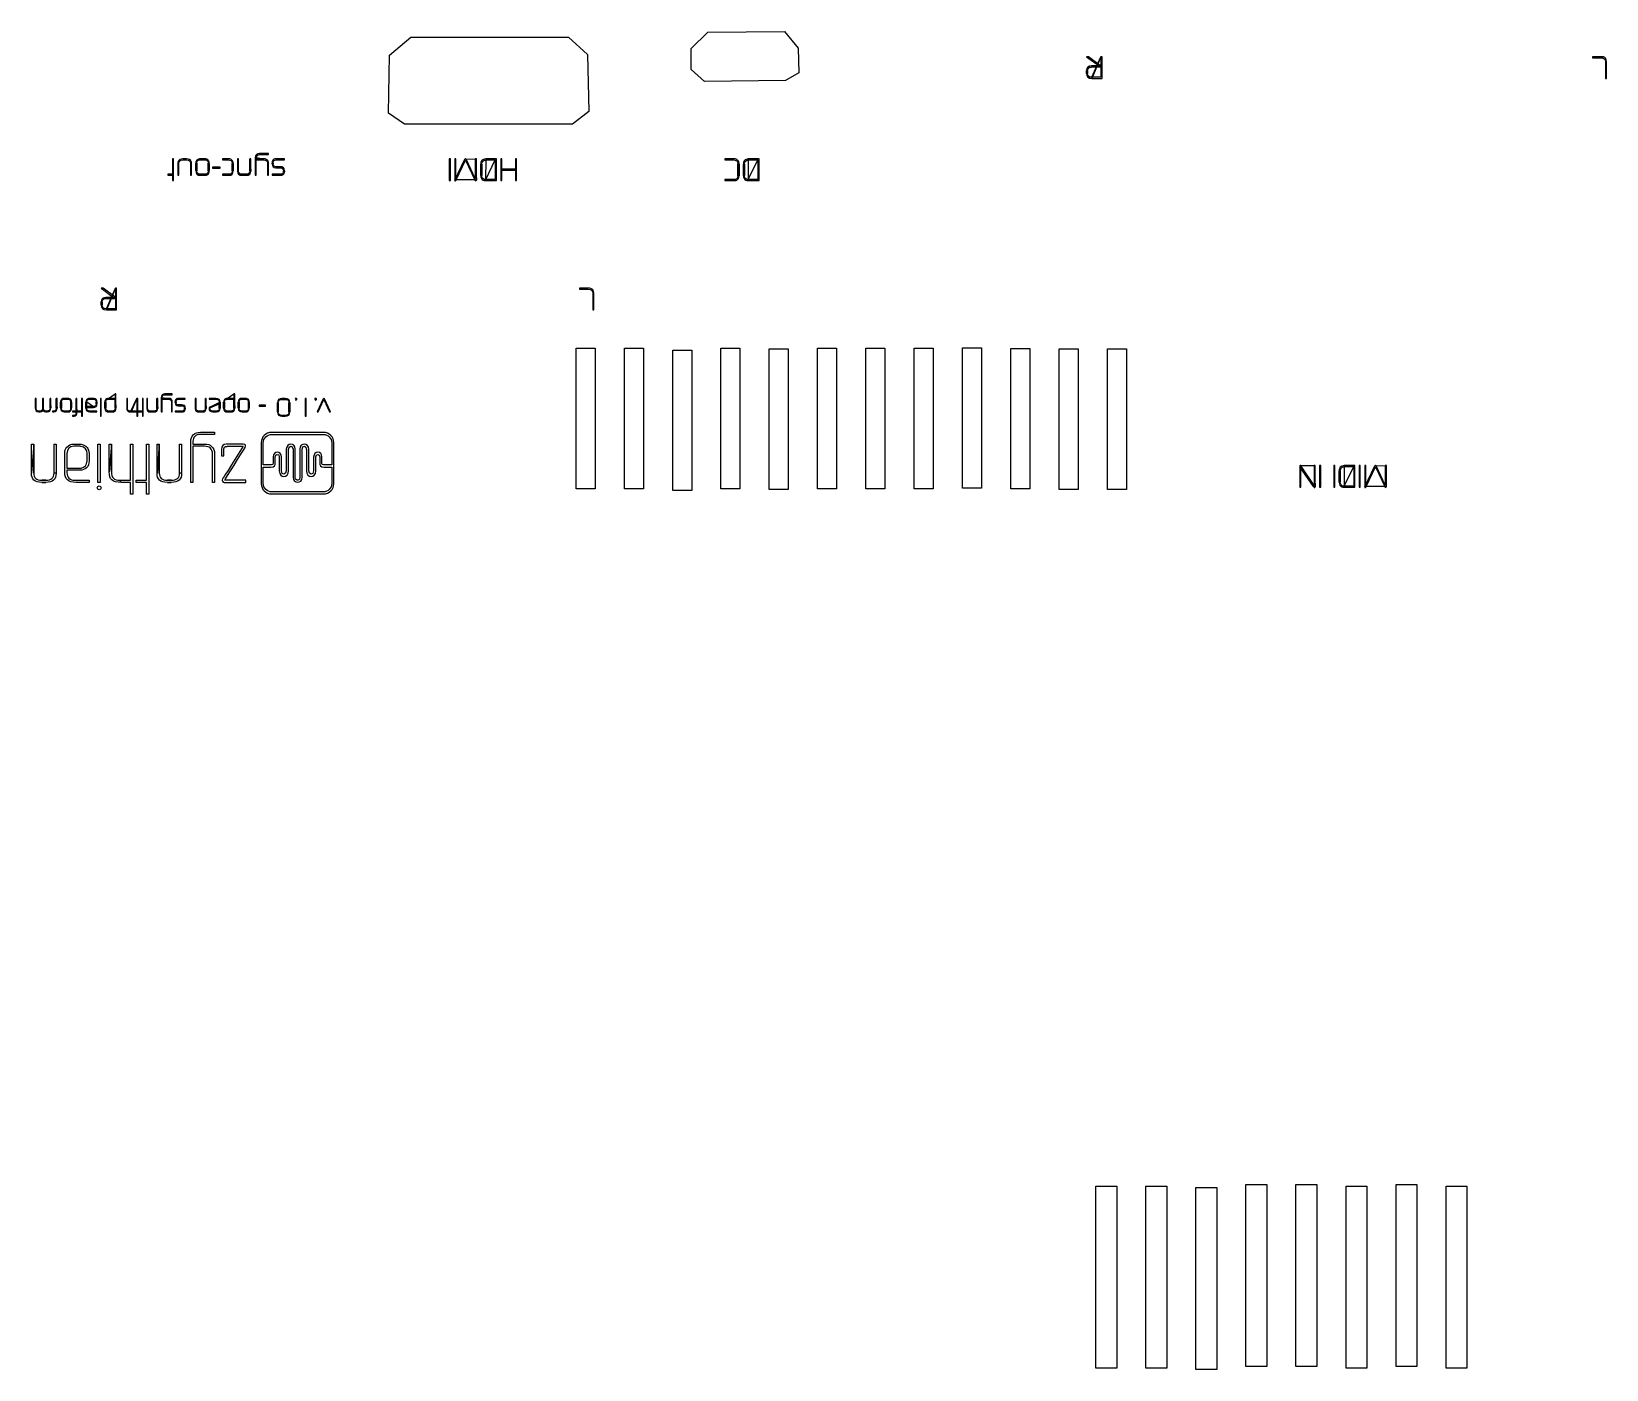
# Model space of a CAD drawing. Extents: x 52 to 1150, y 29 to 378.
# Drawn here: x 52.2 to 413.3, y 71 to 377.7 of the extents above; entities that cross this region are included whole.
import ezdxf

# ---------------------------------------------------------------- set-up
doc = ezdxf.new("R2010")
doc.units = 0
doc.layers.add('Gravar', color=7, linetype='CONTINUOUS')
doc.layers.add('Tallar', color=7, linetype='CONTINUOUS')

msp = doc.modelspace()

# ---------------------------------------------------------------- linework, layer by layer
at = {"layer": 'Gravar', "color": 7}
for points in [[(297.26334, 369.882012), (297.249501, 369.895852), (297.159559, 369.965046), (294.502794, 371.97157), (294.073838, 371.97157), (296.903574, 369.847423), (295.146232, 369.847423)], [(297.35325, 371.971559), (297.35325, 367.238932), (295.256901, 367.238932)], [(295.256933, 366.989857), (297.602355, 366.989857), (297.602355, 371.97157), (297.353282, 371.97157), (297.35325, 371.971559)], [(411.857076, 371.971562), (410.016711, 371.971562), (410.016711, 371.722475), (411.863987, 371.722475)], [(294.039247, 368.78189), (294.039247, 368.110742)], [(294.288288, 368.089975), (294.288288, 368.809556)], [(295.153119, 369.598326), (297.083425, 369.612167)], [(412.548936, 371.90929), (412.548936, 371.909288)], [(413.012491, 370.809162), (413.012491, 366.989849), (413.261556, 366.989849), (413.261556, 370.809162)], [(84.486914, 348.536772), (84.486914, 345.00114), (83.42144, 345.00114), (83.42144, 344.772812), (84.486914, 344.772812), (84.486914, 343.55506), (84.708308, 343.55506), (84.708308, 348.536772), (84.486914, 348.536772), (84.486914, 348.536772)], [(85.704592, 347.526592), (85.704592, 344.772812), (85.932906, 344.772812), (85.932906, 347.547348)], [(87.676409, 348.536772), (86.860008, 348.536772)], [(86.860008, 348.315362), (87.676409, 348.315362)], [(88.354438, 348.426067), (88.354438, 348.426067)], [(88.617343, 347.526592), (88.617343, 344.772812), (88.838744, 344.772812), (88.838744, 347.526592)], [(89.835013, 347.485074), (89.835013, 345.879856)], [(90.063326, 345.810666), (90.063326, 347.568103)], [(91.78607, 348.536769), (90.879727, 348.536769)], [(90.893567, 348.315362), (91.77915, 348.315362)], [(92.339566, 348.460659), (92.339566, 348.460663)], [(92.664741, 347.547348), (92.664741, 345.810668)], [(92.664741, 347.547346), (92.664741, 347.547348)], [(92.886135, 345.879856), (92.886135, 347.485074)], [(97.27946, 348.536772), (95.909562, 348.536772), (95.909562, 348.315362), (97.26562, 348.315362)], [(97.881379, 348.439905), (97.881379, 348.439905)], [(98.171963, 347.478158), (98.171963, 345.769154)], [(98.393365, 345.803749), (98.393365, 347.505834)], [(99.611067, 345.706883), (99.611067, 348.536772), (99.389665, 348.536772), (99.389665, 345.720721)], [(102.219402, 348.536772), (102.219402, 345.706883)], [(102.440796, 345.720721), (102.440796, 348.536772), (102.219402, 348.536772), (102.219402, 348.536772)], [(103.437072, 348.799695), (103.437072, 344.772812), (103.658473, 344.772812), (103.658473, 348.315362), (105.450407, 348.315362)], [(105.450407, 348.536772), (103.658473, 348.536772), (103.658473, 348.820453)], [(104.440284, 349.540034), (106.515873, 349.540034), (106.515873, 349.7822), (104.447195, 349.7822), (104.447195, 349.7822)], [(106.29448, 347.519672), (106.29448, 344.772812), (106.515873, 344.772812), (106.515873, 347.519672)], [(107.339514, 347.588863), (107.339514, 347.402049)], [(107.574468, 347.402049), (107.560628, 347.588863)], [(109.089657, 346.744739), (108.204066, 346.744739)], [(108.245857, 348.315362), (110.134652, 348.315362), (110.134652, 348.536772), (108.252777, 348.536772)], [(109.089897, 346.744739), (109.089657, 346.744739)], [(147.937906, 348.536772), (147.937906, 343.55506), (148.186979, 343.55506), (148.186979, 348.536772), (147.937906, 348.536772), (147.937906, 348.536772)], [(151.487286, 348.453746), (151.390425, 348.266932), (149.43244, 344.067072), (149.43244, 348.536774), (149.183375, 348.536774), (149.183375, 343.845662), (149.183375, 343.693443), (149.183375, 343.65193)], [(149.550068, 343.728036), (151.646418, 348.218496), (153.777366, 343.748793)], [(153.901803, 348.536772), (153.901803, 344.060151), (151.874635, 348.322282), (151.812397, 348.432987), (151.791678, 348.48142)], [(154.14406, 343.651923), (154.15126, 343.714197), (154.15126, 343.797226), (154.15126, 348.536771), (153.902195, 348.536771), (153.901803, 348.536772)], [(155.147136, 347.332858), (155.147136, 344.696702)], [(155.396201, 344.696702), (155.396201, 347.339778)], [(156.267952, 343.55506), (158.744835, 343.55506), (158.744835, 348.536772), (156.281792, 348.536772), (156.281792, 348.536772)], [(158.495762, 348.287687), (158.495762, 343.804146), (156.281792, 343.804146)], [(156.288712, 348.28769), (158.495762, 348.28769), (158.495762, 348.287687)], [(163.089777, 348.536772), (163.089777, 346.198135), (159.990216, 346.198135), (159.990216, 348.536772), (159.741143, 348.536772), (159.741143, 343.55506), (159.990216, 343.55506), (159.990216, 345.949049), (163.089777, 345.949049), (163.089777, 343.55506), (163.338842, 343.55506), (163.338842, 348.536772), (163.089777, 348.536772), (163.089777, 348.536772)], [(213.132376, 348.536772), (211.14672, 348.536772), (211.14672, 348.287687), (213.132376, 348.287687)], [(214.031799, 348.273849), (214.031799, 348.273849)], [(214.12174, 347.381292), (214.12174, 344.613674)], [(214.370813, 344.627512), (214.370813, 347.39513)], [(215.36713, 347.332858), (215.36713, 344.696702)], [(215.616195, 344.696702), (215.616195, 347.339778)], [(216.487946, 343.55506), (218.964829, 343.55506), (218.964829, 348.536772), (216.501786, 348.536772), (216.501786, 348.536772)], [(218.715756, 348.287687), (218.715756, 343.804146), (216.501786, 343.804146)], [(216.508706, 348.28769), (218.715756, 348.28769), (218.715756, 348.287687)], [(90.879727, 344.772809), (91.78607, 344.772809)], [(91.77915, 345.001138), (90.893567, 345.001138)], [(93.63337, 346.640954), (93.63337, 346.391868), (95.411464, 346.391868), (95.411464, 346.640954), (93.63337, 346.640954), (93.63337, 346.640954)], [(97.355562, 345.00114), (95.930322, 345.00114), (95.930322, 344.772812), (97.390161, 344.772812)], [(101.35457, 345.00114), (100.462059, 345.00114)], [(100.462059, 344.772812), (101.35457, 344.772812)], [(109.124528, 345.00114), (107.311843, 345.00114), (107.311843, 344.772812), (109.131448, 344.772812)], [(108.183587, 346.502573), (109.083018, 346.502573)], [(109.92709, 345.831426), (109.92709, 345.596178)], [(110.148452, 345.603097), (110.148452, 345.838344)], [(213.215398, 343.804146), (211.132888, 343.804146), (211.132888, 343.55506), (213.222318, 343.55506)], [(71.327629, 316.833675), (71.31379, 316.847516), (71.223847, 316.916718), (68.567083, 318.923238), (68.138126, 318.923238), (70.967857, 316.79909), (69.210518, 316.79909)], [(71.417567, 318.923254), (71.417567, 314.190625), (69.321214, 314.190625)], [(69.321217, 313.941522), (71.666641, 313.941522), (71.666641, 318.923238), (71.41757, 318.923238), (71.417567, 318.923254)], [(179.666873, 318.923222), (177.826509, 318.923222), (177.826509, 318.674135), (179.673785, 318.674135)], [(180.358734, 318.860948), (180.358734, 318.86098)], [(68.103533, 315.733557), (68.103533, 315.06241)], [(68.352602, 315.041673), (68.352602, 315.761253)], [(69.217437, 316.550019), (71.147742, 316.56386)], [(180.822289, 317.760821), (180.822289, 313.941506), (181.071354, 313.941506), (181.071354, 317.760821)], [(53.186043, 291.379915), (53.186043, 293.624962), (53.004636, 293.624962), (53.004636, 291.464957)], [(54.881072, 291.470653), (54.881072, 293.624994), (54.693995, 293.624994), (54.693995, 291.470653)], [(56.394693, 293.624962), (56.394693, 291.379915)], [(56.5761, 291.464957), (56.5761, 293.624962), (56.394693, 293.624962), (56.394693, 293.624962)], [(57.999012, 291.41394), (58.004691, 293.62497), (57.817615, 293.62497), (57.817603, 293.624962)], [(57.817603, 293.624962), (57.817603, 291.413932)], [(58.821017, 292.763185), (58.821017, 291.447909)], [(59.008093, 291.391235), (59.008093, 292.831243)], [(60.419672, 293.624922), (59.677034, 293.624922)], [(59.688372, 293.443549), (60.414003, 293.443549)], [(60.873191, 293.56256), (60.873191, 293.5626)], [(61.139634, 292.814251), (61.139634, 291.391251)], [(61.139634, 292.814235), (61.139634, 292.814251)], [(61.321042, 291.447909), (61.321042, 292.763185)], [(62.3698, 293.624962), (62.3698, 290.727944), (61.52512, 290.727944), (61.52512, 290.540859), (62.3698, 290.540859), (62.3698, 290.348102)], [(62.55121, 290.36511), (62.55121, 293.624962), (62.369802, 293.624962), (62.3698, 293.624962)], [(63.628321, 293.624962), (63.628321, 290.727944), (62.755297, 290.727944), (62.755297, 290.540859), (63.628321, 290.540859), (63.628321, 289.543063), (63.80973, 289.543063), (63.80973, 293.624962), (63.628321, 293.624962), (63.628321, 293.624962)], [(64.626066, 292.791594), (64.626066, 291.402619)], [(66.366447, 291.748397), (64.807474, 291.748397), (64.807474, 292.836908)], [(65.402718, 293.443517), (66.349439, 293.443517)], [(66.338101, 293.624986), (65.408387, 293.624986)], [(66.485495, 293.613649), (66.485495, 293.613625)], [(66.978698, 292.825587), (66.978698, 292.372047)], [(66.978698, 292.825539), (66.978698, 292.825587)], [(67.160105, 292.377735), (67.160105, 292.836956)], [(67.976436, 293.624962), (67.976436, 289.543063), (68.157844, 289.543063), (68.157844, 293.624962), (67.976436, 293.624962), (67.976436, 293.624962)], [(68.974181, 292.751889), (68.974181, 291.362906)], [(69.161258, 291.368578), (69.161258, 292.763225)], [(71.332482, 294.645438), (71.332482, 293.624962), (69.807523, 293.624962)], [(69.807523, 293.443541), (71.332482, 293.443541), (71.332482, 293.443541)], [(71.51389, 291.368578), (71.51389, 294.645438), (71.332482, 294.645438), (71.332482, 294.645438)], [(71.332482, 293.443541), (71.332482, 291.385587)], [(74.155638, 291.459285), (74.155638, 293.624962), (73.97423, 293.624962), (73.97423, 291.447949)], [(76.332531, 293.624962), (76.332531, 290.727944), (74.886938, 290.727944)], [(74.994649, 290.540859), (76.332531, 290.540859), (76.332531, 289.543063), (76.513938, 289.543063), (76.513938, 293.624962), (76.332531, 293.624962), (76.332531, 293.624962)], [(77.591047, 293.624962), (77.591047, 290.727944), (76.718022, 290.727944), (76.718022, 290.540859), (77.591047, 290.540859), (77.591047, 289.543063), (77.772454, 289.543063), (77.772454, 293.624962), (77.591047, 293.624962), (77.591047, 293.624962)], [(78.770193, 291.306217), (78.770193, 293.624962), (78.588785, 293.624962), (78.588785, 291.317553)], [(80.907405, 293.624962), (80.907405, 291.306217)], [(81.088808, 291.317553), (81.088808, 293.624962), (80.907405, 293.624962), (80.907405, 293.624962)], [(81.905145, 293.8404), (81.905145, 290.540859), (82.086556, 290.540859), (82.086556, 293.443541), (83.554819, 293.443541)], [(83.554819, 293.624962), (82.086556, 293.624962), (82.086556, 293.8574)], [(82.727146, 294.447009), (84.42785, 294.447009), (84.42785, 294.645438), (82.732818, 294.645438), (82.732818, 294.645438)], [(84.246439, 292.79157), (84.246439, 290.540859), (84.42785, 290.540859), (84.42785, 292.79157)], [(85.102375, 292.848268), (85.102375, 292.695192)], [(85.295202, 292.695192), (85.283842, 292.848268)], [(85.845003, 293.443541), (87.392639, 293.443541), (87.392639, 293.624962), (85.850674, 293.624962)], [(89.881417, 291.306217), (89.881417, 293.624962), (89.700007, 293.624962), (89.700007, 291.317553)], [(92.01863, 293.624962), (92.01863, 291.306217)], [(92.200032, 291.317553), (92.200032, 293.624962), (92.01863, 293.624962), (92.01863, 293.624962)], [(94.43929, 293.624962), (92.851974, 293.624962), (92.851974, 293.443541), (94.48464, 293.443541)], [(95.198932, 292.723544), (95.210292, 292.587477), (92.85199, 291.555664), (92.85199, 291.470621)], [(94.439306, 293.624962), (94.43929, 293.624962)], [(95.391695, 291.43094), (95.391695, 292.746217)], [(96.208016, 292.751889), (96.208016, 291.362906)], [(96.395091, 291.368578), (96.395091, 292.763225)], [(98.56631, 294.645438), (98.56631, 293.624962), (97.041353, 293.624962)], [(97.041353, 293.443541), (98.56631, 293.443541), (98.56631, 293.443541)], [(98.747721, 291.368578), (98.747721, 294.645438), (98.56631, 294.645438), (98.56631, 294.645438)], [(98.56631, 293.443541), (98.56631, 291.385587)], [(99.564058, 292.763185), (99.564058, 291.447909)], [(99.751133, 291.391235), (99.751133, 292.831243)], [(101.162717, 293.624922), (100.420074, 293.624922)], [(100.43141, 293.443549), (101.157046, 293.443549)], [(101.616233, 293.56256), (101.616233, 293.5626)], [(101.882673, 292.814251), (101.882673, 291.391251)], [(101.882673, 292.814235), (101.882673, 292.814251)], [(102.064084, 291.447909), (102.064084, 292.763185)], [(108.538071, 292.644174), (108.538071, 290.540859)], [(108.742153, 290.557868), (108.742153, 292.627166)], [(109.586833, 293.420868), (110.33514, 293.420868)], [(110.329468, 293.624962), (109.598169, 293.624962)], [(110.329468, 293.624962), (110.329468, 293.624962)], [(111.185484, 292.627166), (111.185484, 290.557868)], [(111.185484, 292.627166), (111.185484, 292.627166)], [(111.389567, 290.540859), (111.389567, 292.644174)], [(112.925804, 293.607905), (112.925876, 293.607953)], [(114.932691, 293.624962), (114.932691, 289.543063), (115.136774, 289.543063), (115.136774, 293.624962), (114.932691, 293.624962), (114.932691, 293.624962)], [(117.432653, 293.607905), (117.432717, 293.607953)], [(119.048352, 293.511574), (117.653783, 290.540859), (117.863537, 290.540859), (119.184412, 293.375515), (120.505287, 290.540859), (120.715041, 290.540859), (119.326136, 293.511574), (119.32616, 293.511574)], [(53.809632, 290.540859), (54.115758, 290.540859)], [(54.115758, 290.727944), (53.82097, 290.727944)], [(55.725751, 290.727944), (55.430964, 290.727944)], [(55.430964, 290.540859), (55.737089, 290.540859)], [(57.182676, 290.728016), (56.944579, 290.728016), (56.944579, 290.540931), (57.154331, 290.540931)], [(59.677034, 290.540819), (60.419672, 290.540819)], [(60.414003, 290.727928), (59.688372, 290.727928)], [(61.76322, 289.724452), (61.525122, 289.724452), (61.525122, 289.543039), (61.780227, 289.543039)], [(64.801805, 291.368602), (64.801805, 291.567024), (66.355109, 291.567024)], [(65.555781, 290.540883), (67.154437, 290.540883), (67.154437, 290.727968), (65.465077, 290.727968)], [(70.606851, 290.727944), (69.909565, 290.727944)], [(69.915234, 290.540859), (70.629527, 290.540859)], [(80.198777, 290.727944), (79.467479, 290.727944)], [(79.467479, 290.540859), (80.198777, 290.540859)], [(86.564974, 290.727944), (85.079696, 290.727944), (85.079696, 290.540859), (86.570638, 290.540859)], [(85.793988, 291.958187), (86.530959, 291.958187)], [(86.536711, 292.156608), (85.811084, 292.156608)], [(86.536655, 292.156608), (86.536711, 292.156608)], [(87.222572, 291.40826), (87.222572, 291.215502)], [(87.404015, 291.221174), (87.404015, 291.413932)], [(91.310001, 290.727944), (90.578702, 290.727944)], [(90.578702, 290.540859), (91.310001, 290.540859)], [(93.044737, 291.436612), (95.210292, 292.383383), (95.210276, 292.383383)], [(93.702334, 290.540859), (94.450641, 290.535259)], [(94.405275, 290.727944), (93.781684, 290.727944)], [(95.210276, 292.383383), (95.210276, 291.379915)], [(97.840682, 290.727944), (97.143398, 290.727944)], [(97.149062, 290.540859), (97.863362, 290.540859)], [(100.420074, 290.540819), (101.162717, 290.540819)], [(101.157046, 290.727928), (100.43141, 290.727928)], [(104.320341, 292.071574), (104.320341, 291.867472), (105.777276, 291.867472), (105.777276, 292.071574), (104.320341, 292.071574), (104.320341, 292.071574)], [(110.33514, 289.747157), (109.586833, 289.747157)], [(109.598169, 289.543063), (110.329468, 289.543063)], [(52.150196, 276.477599), (52.150196, 283.149039), (52.65592, 283.149039), (52.65592, 283.149039)], [(52.65592, 283.149039), (52.65592, 276.460999)], [(57.323617, 276.460999), (57.323617, 283.149039), (57.796146, 283.149039), (57.796146, 276.477599)], [(67.916779, 283.149039), (67.916779, 282.659887), (67.916779, 274.370623), (67.391529, 274.370623), (67.391529, 274.892975), (67.391529, 283.149039), (67.916779, 283.149039), (67.916779, 283.149039)], [(69.962228, 276.831039), (69.962228, 283.149039), (70.48455, 283.149039), (70.48455, 283.149039)], [(70.48455, 283.149039), (70.48455, 276.848615)], [(72.439105, 274.892975), (74.856427, 274.892975), (74.856427, 283.149039), (75.398274, 283.149039), (75.398274, 279.477943), (75.398274, 271.707119), (74.856427, 271.707119), (74.856427, 274.370623), (72.70954, 274.370623)], [(78.504279, 274.892975), (78.504279, 283.149039), (79.046126, 283.149039), (79.046126, 279.477943), (79.046126, 271.707127), (78.504279, 271.707127), (78.504279, 274.370623), (76.162132, 274.370623), (76.162132, 274.892975), (78.504279, 274.892975), (78.504279, 274.892975)], [(80.925992, 276.477599), (80.925992, 283.149039), (81.43172, 283.149039), (81.43172, 283.149039)], [(81.43172, 283.149039), (81.43172, 276.460999)], [(86.100392, 276.460999), (86.100392, 283.149039), (86.571944, 283.149039), (86.571944, 276.477599)], [(346.233569, 278.239299), (346.233569, 273.651978), (343.29314, 278.080166), (343.25858, 278.128568), (343.189382, 278.218514)], [(346.482346, 273.361338), (346.482346, 273.382059), (346.482346, 273.534279), (346.482346, 278.239227), (346.233273, 278.239227), (346.233569, 278.239299)], [(347.47895, 278.239299), (347.47895, 273.257591), (347.728015, 273.257591), (347.728015, 278.239299), (347.47895, 278.239299), (347.47895, 278.239299)], [(350.730659, 278.239299), (350.730659, 273.257591), (350.979732, 273.257591), (350.979732, 278.239299), (350.730659, 278.239299), (350.730659, 278.239299)], [(353.096865, 273.257591), (355.573748, 273.257591), (355.573748, 278.239299), (353.110705, 278.239299), (353.110705, 278.239299)], [(356.57, 278.239299), (356.57, 273.257591), (356.819073, 273.257591), (356.819073, 278.239299), (356.57, 278.239299), (356.57, 278.239299)], [(360.11938, 278.156216), (360.022519, 277.969403), (358.064542, 273.769542), (358.064542, 278.239243), (357.815469, 278.239243), (357.815469, 273.548135), (357.815469, 273.395915), (357.815469, 273.354394)], [(362.533897, 278.239299), (362.533897, 273.762677), (360.50673, 278.024813), (360.444491, 278.13552), (360.423772, 278.183921)], [(362.776162, 273.35445), (362.783362, 273.416692), (362.783362, 273.499718), (362.783362, 278.239259), (362.534289, 278.239259), (362.533897, 278.239299)], [(54.54311, 274.892975), (55.419829, 274.892975)], [(83.318912, 274.892975), (84.195632, 274.892975)], [(342.91235, 277.934802), (342.91235, 273.257527), (343.161423, 273.257527), (343.161423, 277.831015), (346.081101, 273.4305)], [(351.976048, 277.035385), (351.976048, 274.399231)], [(352.225113, 274.399231), (352.225113, 277.042305)], [(355.324675, 277.99022), (355.324675, 273.506678), (353.110705, 273.506678)], [(353.117624, 277.99018), (355.324675, 277.99018), (355.324675, 277.99022)], [(358.182163, 273.430516), (360.27852, 277.920978), (362.409468, 273.451277)], [(55.419829, 274.370623), (54.54311, 274.370623)], [(84.195632, 274.370623), (83.318912, 274.370623)]]:
    msp.add_lwpolyline(points, close=True, dxfattribs=at)
for points in [[(90.876456, 285.879127), (94.141208, 285.879127), (94.141208, 285.356775), (90.859856, 285.356775)], [(119.11088, 285.849839), (107.181456, 285.849839)], [(107.23224, 285.368495), (119.060128, 285.368495)], [(63.185916, 282.659543), (61.870838, 282.659543)], [(61.887435, 283.148751), (63.152722, 283.148751)], [(91.815656, 282.660079), (89.173784, 282.660079), (89.173784, 274.370815), (88.668064, 274.370815), (88.668064, 275.466287), (88.668064, 283.722359)], [(89.173784, 283.789727), (89.173784, 283.149239), (91.815656, 283.149239)], [(95.709832, 281.970711), (95.709832, 281.739319), (95.709832, 280.485671), (96.244848, 280.485671), (96.244848, 281.678783), (96.244848, 281.884791), (96.257568, 282.068351)], [(100.685064, 283.151087), (97.09716, 283.151087)], [(97.182128, 282.652175), (100.66264, 282.652175)], [(104.814904, 283.483151), (104.814904, 274.099391)], [(107.211736, 278.395359), (105.296232, 278.395359), (105.296232, 283.432383)], [(110.567288, 281.976591), (110.567288, 277.007919)], [(112.108856, 281.964879), (112.108856, 275.513119)], [(112.606776, 275.466255), (112.606776, 281.976591)], [(113.685592, 281.976591), (113.685592, 275.466255)], [(114.184472, 275.513119), (114.184472, 281.964879)], [(115.726064, 277.007919), (115.726064, 281.976591)], [(120.996136, 283.432383), (120.996136, 278.395359), (119.081608, 278.395359)], [(121.47744, 274.099391), (121.47744, 283.483151)], [(59.780577, 276.696991), (59.780577, 280.907039)], [(60.286301, 281.025119), (60.286301, 277.623495), (60.286301, 277.623551)], [(64.888586, 279.292127), (64.888586, 280.991967)], [(65.361115, 281.025175), (65.361115, 279.308743)], [(94.141208, 280.907519), (94.141208, 274.370815), (93.669656, 274.370815), (93.669656, 280.907519)], [(107.54368, 280.209431), (107.54368, 278.846439)], [(108.041592, 279.024135), (108.041592, 280.222119)], [(108.966152, 280.222119), (108.966152, 276.996239)], [(109.452352, 277.007919), (109.452352, 280.197671)], [(116.840024, 280.197671), (116.840024, 277.007919)], [(117.3262, 276.996239), (117.3262, 280.222119)], [(118.251736, 280.222119), (118.251736, 279.024135)], [(118.749664, 278.846439), (118.749664, 280.209431)], [(60.286301, 277.623551), (63.23766, 277.623551)], [(63.20349, 277.151975), (60.286301, 277.151975), (60.286301, 276.612047)], [(62.022165, 274.892687), (65.361115, 274.892687), (65.361115, 274.370335), (62.2926, 274.370335)], [(96.346416, 274.387319), (101.272832, 274.387319), (101.272832, 274.887215), (96.451856, 274.887215)], [(105.296232, 274.150167), (105.296232, 277.897415), (107.05748, 277.897415)], [(119.235848, 277.897415), (120.99612, 277.897415), (120.99612, 274.150167)], [(107.181456, 271.732703), (119.11088, 271.732703)], [(119.060128, 272.214047), (107.23224, 272.214047)]]:
    msp.add_lwpolyline(points, dxfattribs=at)
for points in [[(412.548936, 371.909288), (412.389813, 371.964641), (412.306783, 371.971562), (411.857076, 371.971562)], [(295.146232, 369.847423), (294.475122, 369.847423), (294.039247, 369.439199), (294.039247, 368.78189)], [(294.288288, 368.809556), (294.288288, 368.844148), (294.295487, 368.885662), (294.302127, 368.92718)], [(294.302127, 368.92718), (294.371325, 369.369998), (294.627302, 369.598326), (295.153119, 369.598326)], [(297.083425, 369.612167), (297.263308, 369.612167), (297.34633, 369.688273), (297.297899, 369.819738)], [(297.297899, 369.819738), (297.2907, 369.847419), (297.27718, 369.868172), (297.26334, 369.882012)], [(411.863987, 371.722475), (412.708068, 371.722475), (413.012491, 371.452633), (413.012491, 370.809162)], [(413.261556, 370.809162), (413.261556, 371.418038), (413.060922, 371.736313), (412.548936, 371.90929)], [(294.039247, 368.110742), (294.039247, 367.398081), (294.468203, 366.989857), (295.256933, 366.989857)], [(295.256901, 367.238932), (294.620382, 367.238932), (294.288288, 367.557208), (294.288288, 368.089975)], [(86.188899, 348.426067), (85.863716, 348.246172), (85.704592, 347.962491), (85.704592, 347.526592)], [(85.932906, 347.547348), (85.932906, 348.059358), (86.230409, 348.315362), (86.860008, 348.315362)], [(86.860008, 348.536772), (86.479483, 348.536772), (86.341102, 348.509099), (86.188899, 348.426067)], [(88.354438, 348.426067), (88.202226, 348.509096), (88.056934, 348.536772), (87.676409, 348.536772)], [(87.676409, 348.315362), (88.312927, 348.315362), (88.617343, 348.059358), (88.617343, 347.526592)], [(88.838744, 347.526592), (88.838744, 347.962491), (88.679613, 348.246172), (88.354438, 348.426067)], [(90.167107, 348.343035), (89.924954, 348.142383), (89.835013, 347.934812), (89.835013, 347.485074)], [(90.063326, 347.568103), (90.063326, 347.927893), (90.174027, 348.128546), (90.450771, 348.253089)], [(90.879727, 348.536769), (90.506122, 348.536769), (90.36775, 348.495256), (90.167107, 348.343035)], [(90.450771, 348.253089), (90.554552, 348.301522), (90.630654, 348.315362), (90.893567, 348.315362)], [(91.77915, 348.315362), (92.062814, 348.315362), (92.138924, 348.301522), (92.249625, 348.253089)], [(92.339566, 348.460663), (92.201194, 348.522936), (92.104333, 348.536769), (91.78607, 348.536769)], [(92.249625, 348.253089), (92.547121, 348.121627), (92.664741, 347.927893), (92.664741, 347.547346)], [(92.886135, 347.485074), (92.886135, 348.004003), (92.733923, 348.280764), (92.339566, 348.460659)], [(97.26562, 348.315362), (97.611555, 348.315362), (97.743007, 348.273849), (97.902139, 348.142386)], [(97.881379, 348.439905), (97.736087, 348.509099), (97.597715, 348.536772), (97.27946, 348.536772)], [(98.393365, 347.505834), (98.393365, 347.976329), (98.234233, 348.26001), (97.881379, 348.439905)], [(97.902139, 348.142386), (98.082022, 347.990168), (98.171963, 347.796434), (98.171963, 347.478158)], [(104.447195, 349.7822), (103.803765, 349.7822), (103.437072, 349.415491), (103.437072, 348.799695)], [(103.658473, 348.820453), (103.658473, 349.069538), (103.706872, 349.201), (103.859116, 349.353219)], [(103.859116, 349.353219), (104.01132, 349.498519), (104.122021, 349.540034), (104.440284, 349.540034)], [(106.204538, 348.301525), (106.003896, 348.474501), (105.824013, 348.536772), (105.450407, 348.536772)], [(105.450407, 348.315362), (105.734071, 348.315362), (105.893195, 348.260009), (106.045407, 348.128548)], [(106.045407, 348.128548), (106.211458, 347.983248), (106.29448, 347.796434), (106.29448, 347.519672)], [(106.515873, 347.519672), (106.515873, 347.872544), (106.419012, 348.107791), (106.204538, 348.301525)], [(107.436376, 348.11471), (107.367178, 347.990168), (107.339514, 347.851786), (107.339514, 347.588863)], [(107.339514, 347.402049), (107.339514, 346.81393), (107.637018, 346.502573), (108.183587, 346.502573)], [(108.252777, 348.536772), (107.809981, 348.536772), (107.602427, 348.426067), (107.436376, 348.11471)], [(107.560628, 347.588863), (107.560628, 347.637296), (107.560628, 347.68573), (107.567828, 347.734163)], [(107.567828, 347.734163), (107.602467, 348.135467), (107.816901, 348.315362), (108.245857, 348.315362)], [(108.204066, 346.744739), (107.761271, 346.744739), (107.595227, 346.924635), (107.574468, 347.402049)], [(110.148452, 345.838344), (110.148452, 346.447221), (109.823269, 346.744739), (109.089897, 346.744739)], [(151.563364, 348.543694), (151.535685, 348.522933), (151.508006, 348.48834), (151.487286, 348.453746)], [(151.791678, 348.48142), (151.736319, 348.578286), (151.632554, 348.599043), (151.563364, 348.543694)], [(155.396201, 348.142386), (155.223238, 347.927896), (155.147136, 347.706486), (155.147136, 347.332858)], [(156.281792, 348.536772), (155.915106, 348.536772), (155.610683, 348.398391), (155.396201, 348.142386)], [(155.396201, 347.339778), (155.396201, 347.402051), (155.396201, 347.46432), (155.41004, 347.526592)], [(155.41004, 347.526592), (155.472279, 347.948653), (155.700624, 348.19082), (156.101909, 348.266929)], [(156.101909, 348.266929), (156.164147, 348.28077), (156.226442, 348.28769), (156.288712, 348.28769)], [(214.031799, 348.273849), (213.782734, 348.495258), (213.637442, 348.536772), (213.132376, 348.536772)], [(213.132376, 348.287687), (213.4368, 348.287687), (213.547493, 348.266926), (213.672033, 348.204658)], [(213.672033, 348.204658), (213.983368, 348.04552), (214.12174, 347.789515), (214.12174, 347.381292)], [(214.370813, 347.39513), (214.370813, 347.817191), (214.280872, 348.04552), (214.031799, 348.273849)], [(215.616195, 348.142386), (215.443231, 347.927896), (215.36713, 347.706486), (215.36713, 347.332858)], [(216.501786, 348.536772), (216.1351, 348.536772), (215.830677, 348.398391), (215.616195, 348.142386)], [(215.616195, 347.339778), (215.616195, 347.402051), (215.616195, 347.46432), (215.630034, 347.526592)], [(215.630034, 347.526592), (215.692272, 347.948653), (215.920618, 348.19082), (216.321903, 348.266929)], [(216.321903, 348.266929), (216.384141, 348.28077), (216.446435, 348.28769), (216.508706, 348.28769)], [(89.835013, 345.879856), (89.835013, 345.118761), (90.174027, 344.772809), (90.879727, 344.772809)], [(90.305479, 345.160276), (90.125596, 345.312494), (90.063326, 345.471632), (90.063326, 345.810666)], [(90.893567, 345.001138), (90.561472, 345.001138), (90.457691, 345.02881), (90.305479, 345.160276)], [(92.249625, 345.063411), (92.138924, 345.008058), (92.062814, 345.001138), (91.77915, 345.001138)], [(91.78607, 344.772809), (92.187355, 344.772809), (92.332647, 344.814322), (92.540201, 344.987299)], [(92.664741, 345.810668), (92.664741, 345.409364), (92.547121, 345.201792), (92.249625, 345.063411)], [(92.540201, 344.987299), (92.803113, 345.19487), (92.886135, 345.402442), (92.886135, 345.879856)], [(97.860628, 345.104926), (97.749927, 345.035732), (97.618475, 345.00114), (97.355562, 345.00114)], [(97.390161, 344.772812), (98.068182, 344.772812), (98.393365, 345.111845), (98.393365, 345.803749)], [(98.171963, 345.769154), (98.171963, 345.409364), (98.102765, 345.257145), (97.860628, 345.104926)], [(99.389665, 345.720721), (99.389665, 345.077249), (99.714848, 344.772812), (100.462059, 344.772812)], [(100.462059, 345.00114), (99.894731, 345.00114), (99.611067, 345.243307), (99.611067, 345.706883)], [(101.35457, 344.772812), (102.087941, 344.772812), (102.440796, 345.098007), (102.440796, 345.720721)], [(102.219402, 345.706883), (102.219402, 345.243307), (101.93573, 345.00114), (101.35457, 345.00114)], [(109.083018, 346.502573), (109.691857, 346.502573), (109.92709, 346.295001), (109.92709, 345.831426)], [(109.678017, 345.118764), (109.539645, 345.014978), (109.463543, 345.00114), (109.124528, 345.00114)], [(109.131448, 344.772812), (109.719536, 344.772812), (110.01012, 344.973464), (110.127732, 345.416283)], [(109.92709, 345.596178), (109.92709, 345.409364), (109.837148, 345.236387), (109.678017, 345.118764)], [(110.127732, 345.416283), (110.141572, 345.478557), (110.148452, 345.540826), (110.148452, 345.603097)], [(149.183375, 343.65193), (149.190575, 343.534307), (149.280236, 343.472036), (149.363258, 343.50663)], [(149.363258, 343.50663), (149.411656, 343.527391), (149.446279, 343.555064), (149.50855, 343.65885)], [(149.50855, 343.65885), (149.522389, 343.67961), (149.536229, 343.707283), (149.550068, 343.728036)], [(153.777366, 343.748793), (153.825765, 343.645008), (153.846564, 343.603493), (153.874227, 343.568898)], [(153.874227, 343.568898), (153.936466, 343.47895), (154.047199, 343.47895), (154.102541, 343.548138)], [(154.102541, 343.548138), (154.13022, 343.582731), (154.14406, 343.617324), (154.14406, 343.651923)], [(155.147136, 344.696702), (155.147136, 344.392265), (155.188655, 344.226207), (155.292428, 344.073989)], [(155.292428, 344.073989), (155.562252, 343.686522), (155.818245, 343.55506), (156.267952, 343.55506)], [(155.506902, 344.233127), (155.430824, 344.357669), (155.396201, 344.489131), (155.396201, 344.696702)], [(156.281792, 343.804146), (155.922026, 343.804146), (155.707544, 343.91485), (155.506902, 344.233127)], [(213.851916, 343.99096), (213.672033, 343.83874), (213.554412, 343.804146), (213.215398, 343.804146)], [(213.222318, 343.55506), (213.609763, 343.55506), (213.803485, 343.624254), (214.011048, 343.790308)], [(214.12174, 344.613674), (214.12174, 344.35075), (214.031799, 344.150098), (213.851916, 343.99096)], [(214.011048, 343.790308), (214.246281, 343.99096), (214.370813, 344.260803), (214.370813, 344.627512)], [(215.36713, 344.696702), (215.36713, 344.392265), (215.408648, 344.226207), (215.512421, 344.073989)], [(215.512421, 344.073989), (215.782246, 343.686522), (216.038239, 343.55506), (216.487946, 343.55506)], [(215.726895, 344.233127), (215.650818, 344.357669), (215.616195, 344.489131), (215.616195, 344.696702)], [(216.501786, 343.804146), (216.142012, 343.804146), (215.927538, 343.91485), (215.726895, 344.233127)], [(180.358734, 318.86098), (180.19961, 318.916342), (180.116581, 318.923222), (179.666873, 318.923222)], [(179.673785, 318.674135), (180.517865, 318.674135), (180.822289, 318.404295), (180.822289, 317.760821)], [(181.071354, 317.760821), (181.071354, 318.369694), (180.870719, 318.687975), (180.358734, 318.860948)], [(69.210518, 316.79909), (68.539409, 316.79909), (68.103533, 316.390871), (68.103533, 315.733557)], [(68.103533, 315.06241), (68.103533, 314.34975), (68.53249, 313.941522), (69.321217, 313.941522)], [(68.352602, 315.761253), (68.352602, 315.795814), (68.359482, 315.837336), (68.366442, 315.878873)], [(69.321214, 314.190625), (68.684698, 314.190625), (68.352602, 314.508906), (68.352602, 315.041673)], [(68.366442, 315.878873), (68.435632, 316.321693), (68.691619, 316.550019), (69.217437, 316.550019)], [(71.147742, 316.56386), (71.327628, 316.56386), (71.410651, 316.639942), (71.36222, 316.771434)], [(71.36222, 316.771434), (71.35534, 316.799114), (71.341469, 316.819835), (71.327629, 316.833675)], [(59.093128, 293.466181), (58.894713, 293.301769), (58.821017, 293.131692), (58.821017, 292.763185)], [(59.008093, 292.831243), (59.008093, 293.126044), (59.098797, 293.290456), (59.325557, 293.392507)], [(59.677034, 293.624922), (59.370908, 293.624922), (59.257528, 293.590921), (59.093128, 293.466181)], [(59.325557, 293.392507), (59.410591, 293.432188), (59.47295, 293.443549), (59.688372, 293.443549)], [(60.414003, 293.443549), (60.646432, 293.443549), (60.708791, 293.432188), (60.799495, 293.392507)], [(60.873191, 293.5626), (60.759811, 293.613641), (60.680445, 293.624922), (60.419672, 293.624922)], [(60.799495, 293.392507), (61.043261, 293.284784), (61.139634, 293.126044), (61.139634, 292.814235)], [(61.321042, 292.763185), (61.321042, 293.188389), (61.196324, 293.415156), (60.873191, 293.56256)], [(64.801805, 293.381203), (64.671418, 293.228134), (64.626066, 293.092075), (64.626066, 292.791594)], [(65.408387, 293.624986), (65.130606, 293.624986), (64.949198, 293.545623), (64.801805, 293.381203)], [(64.807474, 292.836908), (64.807474, 293.222414), (65.017226, 293.443517), (65.402718, 293.443517)], [(66.485495, 293.613625), (66.434473, 293.619225), (66.383453, 293.624986), (66.338101, 293.624986)], [(66.349439, 293.443517), (66.383454, 293.443517), (66.417469, 293.437916), (66.445813, 293.432156)], [(66.445813, 293.432156), (66.819966, 293.369834), (66.978698, 293.165701), (66.978698, 292.825539)], [(67.160105, 292.836956), (67.160105, 293.256479), (66.922008, 293.545615), (66.485495, 293.613649)], [(69.087561, 293.2678), (69.002526, 293.143068), (68.974181, 293.024017), (68.974181, 292.751889)], [(69.807523, 293.624962), (69.450376, 293.624962), (69.251962, 293.528583), (69.087561, 293.2678)], [(69.161258, 292.763225), (69.161258, 293.216774), (69.365342, 293.437876), (69.807523, 293.443541)], [(82.732818, 294.645438), (82.205601, 294.645438), (81.905145, 294.344966), (81.905145, 293.8404)], [(82.086556, 293.8574), (82.086556, 294.061502), (82.126235, 294.169217), (82.250951, 294.29394)], [(82.250951, 294.29394), (82.375668, 294.413), (82.466377, 294.447009), (82.727146, 294.447009)], [(84.172745, 293.432204), (84.008342, 293.573936), (83.860946, 293.624962), (83.554819, 293.624962)], [(83.554819, 293.443541), (83.787252, 293.443541), (83.917641, 293.398179), (84.042357, 293.290472)], [(84.042357, 293.290472), (84.178409, 293.171421), (84.246439, 293.018345), (84.246439, 292.79157)], [(84.42785, 292.79157), (84.42785, 293.080706), (84.348492, 293.273464), (84.172745, 293.432204)], [(85.181733, 293.279136), (85.125015, 293.177085), (85.102375, 293.063698), (85.102375, 292.848268)], [(85.102375, 292.695192), (85.102375, 292.213306), (85.346137, 291.958187), (85.793988, 291.958187)], [(85.850674, 293.624962), (85.487853, 293.624962), (85.317785, 293.534255), (85.181733, 293.279136)], [(85.283842, 292.848268), (85.283842, 292.887949), (85.283842, 292.92763), (85.289442, 292.967319)], [(85.289442, 292.967319), (85.317761, 293.296144), (85.493524, 293.443541), (85.845003, 293.443541)], [(85.811084, 292.156608), (85.44827, 292.156608), (85.312209, 292.304013), (85.295202, 292.695192)], [(95.391695, 292.746217), (95.391695, 293.352834), (95.108247, 293.624962), (94.439306, 293.624962)], [(94.48464, 293.443541), (95.006186, 293.443541), (95.170589, 293.2678), (95.198932, 292.723544)], [(96.321389, 293.2678), (96.236359, 293.143068), (96.208016, 293.024017), (96.208016, 292.751889)], [(97.041353, 293.624962), (96.684211, 293.624962), (96.485792, 293.528583), (96.321389, 293.2678)], [(96.395091, 292.763225), (96.395091, 293.216774), (96.599173, 293.437876), (97.041353, 293.443541)], [(99.836171, 293.466181), (99.637752, 293.301769), (99.564058, 293.131692), (99.564058, 292.763185)], [(99.751133, 292.831243), (99.751133, 293.126044), (99.841842, 293.290456), (100.068596, 293.392507)], [(100.420074, 293.624922), (100.113947, 293.624922), (100.000574, 293.590921), (99.836171, 293.466181)], [(100.068596, 293.392507), (100.153634, 293.432188), (100.215992, 293.443549), (100.43141, 293.443549)], [(101.157046, 293.443549), (101.389471, 293.443549), (101.451829, 293.432188), (101.542539, 293.392507)], [(101.616233, 293.5626), (101.502852, 293.613641), (101.423486, 293.624922), (101.162717, 293.624922)], [(101.542539, 293.392507), (101.7863, 293.284784), (101.882673, 293.126044), (101.882673, 292.814235)], [(102.064084, 292.763185), (102.064084, 293.188389), (101.939368, 293.415156), (101.616233, 293.56256)], [(109.598169, 293.624962), (108.900885, 293.624962), (108.538071, 293.273464), (108.538071, 292.644174)], [(108.742153, 292.627166), (108.742153, 293.177085), (109.002922, 293.420868), (109.586833, 293.420868)], [(111.389567, 292.644174), (111.389567, 293.273464), (111.026753, 293.624962), (110.329468, 293.624962)], [(110.33514, 293.420868), (110.919044, 293.420868), (111.185484, 293.177085), (111.185484, 292.627166)], [(112.64242, 293.613553), (112.55739, 293.528511), (112.563062, 293.386779), (112.64802, 293.307409)], [(112.925876, 293.607953), (112.852198, 293.692996), (112.721785, 293.692996), (112.64242, 293.613553)], [(112.64802, 293.307409), (112.727377, 293.233727), (112.852102, 293.239407), (112.925804, 293.318769)], [(112.982522, 293.460501), (112.982522, 293.511542), (112.965483, 293.568224), (112.925804, 293.607905)], [(112.925804, 293.318769), (112.959803, 293.35845), (112.982522, 293.409484), (112.982522, 293.460501)], [(117.149269, 293.613553), (117.064232, 293.528511), (117.069912, 293.386779), (117.154869, 293.307409)], [(117.432717, 293.607953), (117.35904, 293.692996), (117.228635, 293.692996), (117.149269, 293.613553)], [(117.154869, 293.307409), (117.234227, 293.233727), (117.35896, 293.239407), (117.432653, 293.318769)], [(117.489372, 293.460501), (117.489372, 293.511542), (117.472332, 293.568224), (117.432653, 293.607905)], [(117.432653, 293.318769), (117.466652, 293.35845), (117.489372, 293.409484), (117.489372, 293.460501)], [(119.093711, 293.602281), (119.082351, 293.58524), (119.071072, 293.5626), (119.048352, 293.511574)], [(119.275122, 293.602281), (119.229763, 293.670283), (119.13907, 293.670283), (119.093711, 293.602281)], [(119.32616, 293.511574), (119.297841, 293.562616), (119.286481, 293.585256), (119.275122, 293.602281)], [(53.004636, 291.464957), (53.004636, 290.83566), (53.293754, 290.540859), (53.809632, 290.540859)], [(53.82097, 290.727944), (53.42981, 290.727944), (53.186043, 290.949047), (53.186043, 291.379915)], [(54.115758, 290.540859), (54.359524, 290.540859), (54.546601, 290.625894), (54.676988, 290.77897)], [(54.263152, 290.744985), (54.217801, 290.733625), (54.166779, 290.727944), (54.115758, 290.727944)], [(54.693995, 291.470653), (54.693995, 291.017113), (54.569277, 290.824355), (54.263152, 290.744985)], [(54.676988, 290.77897), (54.716667, 290.824331), (54.750682, 290.875349), (54.77336, 290.932038)], [(54.77336, 290.932038), (54.801704, 290.875317), (54.830047, 290.824323), (54.869734, 290.77897)], [(54.869734, 290.77897), (55.00012, 290.625894), (55.187197, 290.540859), (55.430964, 290.540859)], [(55.289239, 290.744985), (54.994452, 290.818667), (54.881072, 291.005776), (54.881072, 291.470653)], [(55.430964, 290.727944), (55.385613, 290.727944), (55.334591, 290.733545), (55.289239, 290.744985)], [(56.394693, 291.379915), (56.394693, 290.943383), (56.150926, 290.727944), (55.725751, 290.727944)], [(55.737089, 290.540859), (56.275644, 290.540859), (56.5761, 290.83566), (56.5761, 291.464957)], [(57.154331, 290.540931), (57.188346, 290.540931), (57.228025, 290.546531), (57.262043, 290.546531)], [(57.262042, 290.733617), (57.233699, 290.728016), (57.211019, 290.728016), (57.182676, 290.728016)], [(57.817603, 291.413932), (57.817603, 290.977391), (57.636195, 290.767634), (57.262042, 290.733617)], [(57.262043, 290.546531), (57.77792, 290.597573), (57.999012, 290.858348), (57.999012, 291.41394)], [(58.821017, 291.447909), (58.821017, 290.824283), (59.098797, 290.540819), (59.677034, 290.540819)], [(59.206507, 290.858324), (59.059114, 290.983048), (59.008093, 291.113443), (59.008093, 291.391235)], [(59.688372, 290.727928), (59.416261, 290.727928), (59.331225, 290.750649), (59.206507, 290.858324)], [(60.799495, 290.77897), (60.708791, 290.733609), (60.646432, 290.727928), (60.414003, 290.727928)], [(60.419672, 290.540819), (60.748474, 290.540819), (60.867522, 290.57482), (61.037592, 290.716568)], [(61.139634, 291.391251), (61.139634, 291.062434), (61.043261, 290.892357), (60.799495, 290.77897)], [(61.037592, 290.716568), (61.253014, 290.886645), (61.321042, 291.056722), (61.321042, 291.447909)], [(61.870931, 289.735813), (61.836916, 289.730213), (61.797237, 289.724452), (61.76322, 289.724452)], [(61.780227, 289.543039), (61.825578, 289.543039), (61.865262, 289.548639), (61.910614, 289.5544)], [(62.358464, 290.229043), (62.307441, 289.939914), (62.160049, 289.79251), (61.870931, 289.735813)], [(61.910614, 289.5544), (62.335788, 289.616721), (62.55121, 289.888889), (62.55121, 290.36511)], [(62.3698, 290.348102), (62.3698, 290.308421), (62.36412, 290.26874), (62.358464, 290.229043)], [(64.626066, 291.402619), (64.620386, 290.824347), (64.932192, 290.540883), (65.555781, 290.540883)], [(65.465077, 290.727968), (65.05124, 290.727968), (64.801805, 290.954743), (64.801805, 291.368602)], [(66.355109, 291.567024), (66.848311, 291.567024), (67.160105, 291.878841), (67.160105, 292.377735)], [(66.468489, 291.759757), (66.434474, 291.754157), (66.400459, 291.748397), (66.366447, 291.748397)], [(66.978698, 292.372047), (66.978698, 292.020549), (66.79729, 291.810783), (66.468489, 291.759757)], [(68.974181, 291.362906), (68.974181, 290.812987), (69.274638, 290.540859), (69.915234, 290.540859)], [(69.331328, 290.903693), (69.223617, 291.017081), (69.161258, 291.170149), (69.161258, 291.368578)], [(69.909565, 290.727944), (69.586433, 290.727944), (69.456046, 290.773306), (69.331328, 290.903693)], [(71.332482, 291.385587), (71.332482, 290.932038), (71.100053, 290.727944), (70.606851, 290.727944)], [(70.629527, 290.540859), (71.236109, 290.540859), (71.51389, 290.801643), (71.51389, 291.368578)], [(73.97423, 291.447949), (73.97423, 290.790306), (74.246342, 290.540859), (74.994649, 290.540859)], [(74.886938, 290.727944), (74.37106, 290.727944), (74.155638, 290.93771), (74.155638, 291.459285)], [(78.588785, 291.317553), (78.588785, 290.790306), (78.855228, 290.540859), (79.467479, 290.540859)], [(79.467479, 290.727944), (79.002621, 290.727944), (78.770193, 290.926374), (78.770193, 291.306217)], [(80.198777, 290.540859), (80.799688, 290.540859), (81.088808, 290.807315), (81.088808, 291.317553)], [(80.907405, 291.306217), (80.907405, 290.926374), (80.674971, 290.727944), (80.198777, 290.727944)], [(86.530959, 291.958187), (87.029825, 291.958187), (87.222572, 291.788102), (87.222572, 291.40826)], [(87.404015, 291.413932), (87.404015, 291.912834), (87.137574, 292.156608), (86.536655, 292.156608)], [(87.01849, 290.824323), (86.905109, 290.739281), (86.842751, 290.727944), (86.564974, 290.727944)], [(86.570638, 290.540859), (87.052505, 290.540859), (87.290602, 290.705272), (87.386975, 291.068106)], [(87.222572, 291.215502), (87.222572, 291.062434), (87.148894, 290.920702), (87.01849, 290.824323)], [(87.386975, 291.068106), (87.398335, 291.119147), (87.404015, 291.170149), (87.404015, 291.221174)], [(89.700007, 291.317553), (89.700007, 290.790306), (89.966455, 290.540859), (90.578702, 290.540859)], [(90.578702, 290.727944), (90.113843, 290.727944), (89.881417, 290.926374), (89.881417, 291.306217)], [(91.310001, 290.540859), (91.910913, 290.540859), (92.200032, 290.807315), (92.200032, 291.317553)], [(92.01863, 291.306217), (92.01863, 290.926374), (91.786196, 290.727944), (91.310001, 290.727944)], [(92.85199, 291.470621), (92.85199, 290.795978), (93.084416, 290.552196), (93.702334, 290.540859)], [(93.033377, 291.317553), (93.033377, 291.357234), (93.038977, 291.396915), (93.044737, 291.436612)], [(93.781684, 290.727944), (93.282818, 290.727944), (93.050385, 290.926374), (93.033377, 291.317553)], [(95.210276, 291.379915), (95.210276, 290.91503), (94.983514, 290.727944), (94.405275, 290.727944)], [(94.450641, 290.535259), (94.496, 290.535259), (94.535679, 290.535259), (94.58103, 290.540859)], [(94.58103, 290.540859), (95.147934, 290.58054), (95.391695, 290.83566), (95.391695, 291.43094)], [(96.208016, 291.362906), (96.208016, 290.812987), (96.508472, 290.540859), (97.149062, 290.540859)], [(96.565158, 290.903693), (96.457449, 291.017081), (96.395091, 291.170149), (96.395091, 291.368578)], [(97.143398, 290.727944), (96.820263, 290.727944), (96.689875, 290.773306), (96.565158, 290.903693)], [(98.56631, 291.385587), (98.56631, 290.932038), (98.333885, 290.727944), (97.840682, 290.727944)], [(97.863362, 290.540859), (98.469937, 290.540859), (98.747721, 290.801643), (98.747721, 291.368578)], [(99.564058, 291.447909), (99.564058, 290.824283), (99.841842, 290.540819), (100.420074, 290.540819)], [(99.949551, 290.858324), (99.802155, 290.983048), (99.751133, 291.113443), (99.751133, 291.391235)], [(100.43141, 290.727928), (100.159305, 290.727928), (100.074268, 290.750649), (99.949551, 290.858324)], [(101.542539, 290.77897), (101.451829, 290.733609), (101.389471, 290.727928), (101.157046, 290.727928)], [(101.162717, 290.540819), (101.491516, 290.540819), (101.610561, 290.57482), (101.780636, 290.716568)], [(101.882673, 291.391251), (101.882673, 291.062434), (101.7863, 290.892357), (101.542539, 290.77897)], [(101.780636, 290.716568), (101.996054, 290.886645), (102.064084, 291.056722), (102.064084, 291.447909)], [(108.538071, 290.540859), (108.538071, 289.900225), (108.900885, 289.543063), (109.598169, 289.543063)], [(109.586833, 289.747157), (109.008593, 289.747157), (108.742153, 289.996604), (108.742153, 290.557868)], [(110.329468, 289.543063), (111.026753, 289.543063), (111.389567, 289.900225), (111.389567, 290.540859)], [(111.185484, 290.557868), (111.185484, 289.996604), (110.919044, 289.747157), (110.33514, 289.747157)], [(88.668064, 283.722359), (88.668064, 285.069727), (89.494016, 285.879127), (90.876456, 285.879127)], [(90.859856, 285.356775), (90.16864, 285.356775), (89.948968, 285.271831), (89.612144, 284.934991)], [(107.181456, 285.849839), (105.875168, 285.849839), (104.814904, 284.790495), (104.814904, 283.483151)], [(105.296232, 283.432383), (105.296232, 284.502471), (106.163192, 285.368495), (107.23224, 285.368495)], [(119.060128, 285.368495), (120.13016, 285.368495), (120.996136, 284.502471), (120.996136, 283.432383)], [(121.47744, 283.483151), (121.47744, 284.790495), (120.417176, 285.849839), (119.11088, 285.849839)], [(59.780577, 280.907039), (59.780577, 281.716439), (59.915306, 282.086471), (60.286301, 282.491663)], [(60.286301, 282.491663), (60.673893, 282.929071), (61.145446, 283.148751), (61.887435, 283.148751)], [(61.870838, 282.659543), (60.842793, 282.659543), (60.286301, 282.069823), (60.286301, 281.025119)], [(63.152722, 283.148751), (63.287451, 283.148751), (63.422181, 283.132191), (63.55691, 283.115551)], [(63.456351, 282.642983), (63.388983, 282.659543), (63.287451, 282.659543), (63.185916, 282.659543)], [(64.888586, 280.991967), (64.888586, 281.935127), (64.451202, 282.457471), (63.456351, 282.642983)], [(63.55691, 283.115551), (64.719686, 282.929071), (65.361115, 282.120647), (65.361115, 281.025175)], [(89.612144, 284.934991), (89.27532, 284.614743), (89.173784, 284.312079), (89.173784, 283.789727)], [(91.815656, 283.149239), (92.624032, 283.149239), (93.011624, 283.031095), (93.449984, 282.643479)], [(93.095592, 282.272471), (92.776336, 282.525343), (92.438536, 282.660079), (91.815656, 282.660079)], [(93.669656, 280.907519), (93.669656, 281.530439), (93.466584, 281.952223), (93.095592, 282.272471)], [(93.449984, 282.643479), (93.921536, 282.205103), (94.141208, 281.682751), (94.141208, 280.907519)], [(96.792552, 283.139407), (96.01444, 283.066207), (95.77036, 282.798663), (95.709832, 281.970711)], [(100.66264, 282.652175), (96.073048, 275.327551), (96.133576, 275.421287), (95.96956, 275.169383)], [(96.257568, 282.068351), (96.281968, 282.446199), (96.451856, 282.603391), (96.99956, 282.640495)], [(96.451856, 274.887215), (96.451856, 274.887215), (100.585512, 281.537175), (101.101, 282.346575)], [(97.09716, 283.151087), (96.999528, 283.151087), (96.890184, 283.151087), (96.792552, 283.139407)], [(96.99956, 282.640495), (97.06012, 282.652175), (97.1216, 282.652175), (97.182128, 282.652175)], [(101.101, 282.346575), (101.36948, 282.768367), (101.337264, 283.151095), (100.685096, 283.151095)], [(109.452352, 280.197671), (109.452352, 281.739343), (107.54368, 281.573359), (107.54368, 280.209431)], [(112.606776, 281.976591), (112.606776, 283.612967), (110.567288, 283.518263), (110.567288, 281.976591)], [(111.053472, 281.953199), (111.053472, 282.866095), (112.108856, 282.937367), (112.108856, 281.964879)], [(111.076912, 276.996239), (111.076912, 278.098551), (111.053472, 281.241439), (111.053472, 281.953199)], [(115.726064, 281.976591), (115.726064, 283.518263), (113.685592, 283.612967), (113.685592, 281.976591)], [(114.184472, 281.964879), (114.184472, 282.937327), (115.23888, 282.866055), (115.23888, 281.953199)], [(115.23888, 281.953199), (115.23888, 281.241439), (115.21544, 278.098551), (115.21544, 276.996239)], [(118.749664, 280.209431), (118.749664, 281.573399), (116.840024, 281.739383), (116.840024, 280.197671)], [(65.361115, 279.308743), (65.361115, 277.976991), (64.535164, 277.151975), (63.20349, 277.151975)], [(63.523716, 277.657711), (64.400434, 277.792447), (64.888586, 278.365567), (64.888586, 279.292127)], [(107.05748, 277.897415), (107.862928, 277.897415), (108.041592, 278.181535), (108.041592, 279.024135)], [(107.54368, 278.846439), (107.54368, 278.573055), (107.53096, 278.395359), (107.211736, 278.395359)], [(108.041592, 280.222119), (108.041592, 280.957319), (108.966152, 281.040311), (108.966152, 280.222119)], [(117.3262, 280.222119), (117.3262, 281.040311), (118.251736, 280.957319), (118.251736, 280.222119)], [(118.251736, 279.024135), (118.251736, 278.181535), (118.429424, 277.897415), (119.235848, 277.897415)], [(119.081608, 278.395359), (118.761384, 278.395359), (118.749664, 278.573055), (118.749664, 278.846439)], [(342.91955, 278.156208), (342.91235, 278.121648), (342.91235, 278.066262), (342.91235, 277.934802)], [(343.106353, 278.280756), (343.023331, 278.308437), (342.940309, 278.260035), (342.91955, 278.156208)], [(343.189382, 278.218514), (343.168663, 278.246195), (343.140984, 278.266916), (343.106353, 278.280756)], [(353.110705, 278.239299), (352.744019, 278.239299), (352.439595, 278.100919), (352.225113, 277.84492)], [(360.195458, 278.246163), (360.167779, 278.225442), (360.1401, 278.190801), (360.11938, 278.156216)], [(360.423772, 278.183921), (360.368413, 278.280788), (360.26464, 278.301541), (360.195458, 278.246163)], [(54.54311, 274.370623), (52.874611, 274.370623), (52.150196, 275.044311), (52.150196, 276.477599)], [(52.65592, 276.460999), (52.65592, 275.415319), (53.2788, 274.892975), (54.54311, 274.892975)], [(57.796146, 276.477599), (57.796146, 275.096055), (57.037561, 274.370623), (55.419829, 274.370623)], [(55.419829, 274.892975), (56.684139, 274.892975), (57.323617, 275.415319), (57.323617, 276.460999)], [(62.2926, 274.370335), (60.606528, 274.370335), (59.763979, 275.145559), (59.780577, 276.696991)], [(60.286301, 276.612047), (60.286301, 275.499975), (60.926754, 274.892687), (62.022165, 274.892687)], [(63.23766, 277.623551), (63.321622, 277.623551), (63.422181, 277.640111), (63.523716, 277.657711)], [(72.70954, 274.370623), (70.686644, 274.370623), (69.962228, 275.044311), (69.962228, 276.831039)], [(70.48455, 276.848615), (70.48455, 275.449495), (71.041042, 274.892975), (72.439105, 274.892975)], [(83.318912, 274.370623), (81.651384, 274.370623), (80.925992, 275.044311), (80.925992, 276.477599)], [(81.43172, 276.460999), (81.43172, 275.415319), (82.055576, 274.892975), (83.318912, 274.892975)], [(86.571944, 276.477599), (86.571944, 275.096055), (85.814336, 274.370623), (84.195632, 274.370623)], [(84.195632, 274.892975), (85.459936, 274.892975), (86.100392, 275.415319), (86.100392, 276.460999)], [(95.96956, 275.169383), (95.739152, 274.817895), (95.91196, 274.387319), (96.346416, 274.387319)], [(108.966152, 276.996239), (108.966152, 275.312031), (111.076912, 275.371583), (111.076912, 276.996239)], [(110.567288, 277.007919), (110.567288, 276.058903), (109.452352, 275.964191), (109.452352, 277.007919)], [(112.108856, 275.513119), (112.108856, 274.808191), (112.57748, 274.410807), (113.146664, 274.413743)], [(113.146672, 274.908751), (113.146672, 274.908751), (112.606776, 274.932191), (112.606776, 275.466255)], [(113.146664, 274.413743), (113.715848, 274.410543), (114.184472, 274.808191), (114.184472, 275.513119)], [(113.685592, 275.466255), (113.685592, 274.932183), (113.146672, 274.908751), (113.146672, 274.908751)], [(115.21544, 276.996239), (115.21544, 275.371583), (117.3262, 275.312031), (117.3262, 276.996239)], [(116.840024, 277.007919), (116.840024, 275.964191), (115.726064, 276.058903), (115.726064, 277.007919)], [(352.225113, 277.84492), (352.05215, 277.630426), (351.976048, 277.40902), (351.976048, 277.035385)], [(352.225113, 277.042305), (352.225113, 277.104547), (352.225113, 277.166853), (352.238953, 277.229119)], [(352.238953, 277.229119), (352.301191, 277.651186), (352.529537, 277.893353), (352.930822, 277.969459)], [(352.930822, 277.969459), (352.99306, 277.9833), (353.055354, 277.99018), (353.117624, 277.99018)], [(67.219602, 273.132703), (67.219602, 273.372887), (67.413886, 273.567183), (67.654057, 273.567183)], [(67.654057, 272.698223), (67.413886, 272.698223), (67.219602, 272.892519), (67.219602, 273.132703)], [(67.654057, 273.567183), (67.894226, 273.567183), (68.08851, 273.372887), (68.08851, 273.132703)], [(68.08851, 273.132703), (68.08851, 272.892519), (67.894226, 272.698223), (67.654057, 272.698223)], [(104.814904, 274.099391), (104.814904, 272.793031), (105.875168, 271.732703), (107.181456, 271.732703)], [(107.23224, 272.214047), (106.163192, 272.214047), (105.296232, 273.081055), (105.296232, 274.150167)], [(120.99612, 274.150167), (120.99612, 273.081055), (120.130144, 272.214047), (119.060112, 272.214047)], [(119.11088, 271.732703), (120.417176, 271.732703), (121.47744, 272.793031), (121.47744, 274.099391)], [(346.081101, 273.4305), (346.094941, 273.402819), (346.11566, 273.382099), (346.1295, 273.354418)], [(346.1295, 273.354418), (346.198698, 273.264472), (346.219442, 273.243711), (346.267872, 273.222958)], [(346.267872, 273.222958), (346.357814, 273.181437), (346.468507, 273.243679), (346.482346, 273.361338)], [(351.976048, 274.399231), (351.976048, 274.094791), (352.017567, 273.928738), (352.12134, 273.776518)], [(352.12134, 273.776518), (352.391165, 273.389051), (352.647158, 273.257591), (353.096865, 273.257591)], [(352.335814, 273.935658), (352.259736, 274.060198), (352.225113, 274.191657), (352.225113, 274.399231)], [(353.110705, 273.506678), (352.750939, 273.506678), (352.536457, 273.617377), (352.335814, 273.935658)], [(357.815469, 273.354394), (357.822669, 273.236767), (357.91233, 273.174501), (357.995352, 273.209094)], [(357.995352, 273.209094), (358.04375, 273.229815), (358.078382, 273.257495), (358.140644, 273.361314)], [(358.140644, 273.361314), (358.154483, 273.382035), (358.168323, 273.409716), (358.182163, 273.430516)], [(362.409468, 273.451277), (362.457867, 273.34749), (362.478666, 273.305977), (362.50633, 273.271384)], [(362.50633, 273.271384), (362.568568, 273.181429), (362.679293, 273.181429), (362.734643, 273.250663)], [(362.734643, 273.250663), (362.762322, 273.285224), (362.776162, 273.319865), (362.776162, 273.35445)]]:
    msp.add_open_spline(points, degree=3, dxfattribs=at)
at = {"layer": 'Tallar', "color": 7}
for points in [[(134.207, 372.292065), (139.11036, 376.469004), (175.250136, 376.468988), (179.608688, 372.473649), (179.971904, 359.397998), (176.15816, 356.492291), (137.657624, 356.492291), (134.025504, 359.034782), (134.207, 372.292065)], [(207.212672, 377.558645), (224.828648, 377.740229), (227.91596, 373.926498), (228.097568, 368.296702), (225.010256, 366.480644), (206.486416, 366.299035), (203.399112, 369.023126), (203.399032, 373.835714), (207.212672, 377.558645)]]:
    msp.add_lwpolyline(points, close=True, dxfattribs=at)
at = {"layer": 'Tallar', "color": 1}
for points in [[(177.01312, 305.123487), (181.363598, 305.123487), (181.363598, 272.928147), (177.01312, 272.928147), (177.01312, 305.123487)], [(188.087072, 305.123487), (192.43755, 305.123487), (192.43755, 272.928147), (188.087072, 272.928147), (188.087072, 305.123487)], [(199.161048, 304.688375), (203.511526, 304.688375), (203.511526, 272.493035), (199.161048, 272.493035), (199.161048, 304.688375)], [(210.235008, 305.123487), (214.585486, 305.123487), (214.585486, 272.928147), (210.235008, 272.928147), (210.235008, 305.123487)], [(221.308984, 304.963911), (225.659462, 304.963911), (225.659462, 272.768571), (221.308984, 272.768571), (221.308984, 304.963911)], [(232.382888, 305.123487), (236.733366, 305.123487), (236.733366, 272.928147), (232.382888, 272.928147), (232.382888, 305.123487)], [(243.456832, 305.123487), (247.80731, 305.123487), (247.80731, 272.928147), (243.456832, 272.928147), (243.456832, 305.123487)], [(254.530808, 305.123487), (258.881286, 305.123487), (258.881286, 272.928147), (254.530808, 272.928147), (254.530808, 305.123487)], [(265.604736, 305.239399), (269.955214, 305.239399), (269.955214, 273.044059), (265.604736, 273.044059), (265.604736, 305.239399)], [(276.678712, 305.079831), (281.02919, 305.079831), (281.02919, 272.884491), (276.678712, 272.884491), (276.678712, 305.079831)], [(287.752688, 304.963911), (292.103166, 304.963911), (292.103166, 272.768571), (287.752688, 272.768571), (287.752688, 304.963911)], [(298.826608, 304.963911), (303.177086, 304.963911), (303.177086, 272.768571), (298.826608, 272.768571), (298.826608, 304.963911)], [(296.170759, 113.066544), (300.955532, 113.066544), (300.955532, 71.368319), (296.170759, 71.368319), (296.170759, 113.066544)], [(307.644442, 113.066544), (312.429215, 113.066544), (312.429215, 71.368319), (307.644442, 71.368319), (307.644442, 113.066544)], [(319.118149, 112.724755), (323.902922, 112.724755), (323.902922, 71.026529), (319.118149, 71.026529), (319.118149, 112.724755)], [(330.59184, 113.408342), (335.376613, 113.408342), (335.376613, 71.710116), (330.59184, 71.710116), (330.59184, 113.408342)], [(342.065546, 113.408342), (346.85032, 113.408342), (346.85032, 71.710116), (342.065546, 71.710116), (342.065546, 113.408342)], [(353.539253, 113.066544), (358.324027, 113.066544), (358.324027, 71.368319), (353.539253, 71.368319), (353.539253, 113.066544)], [(365.01296, 113.408342), (369.797734, 113.408342), (369.797734, 71.710116), (365.01296, 71.710116), (365.01296, 113.408342)], [(376.486707, 113.066544), (381.271481, 113.066544), (381.271481, 71.368319), (376.486707, 71.368319), (376.486707, 113.066544)]]:
    msp.add_lwpolyline(points, close=True, dxfattribs=at)

doc.saveas('drawing.dxf')
